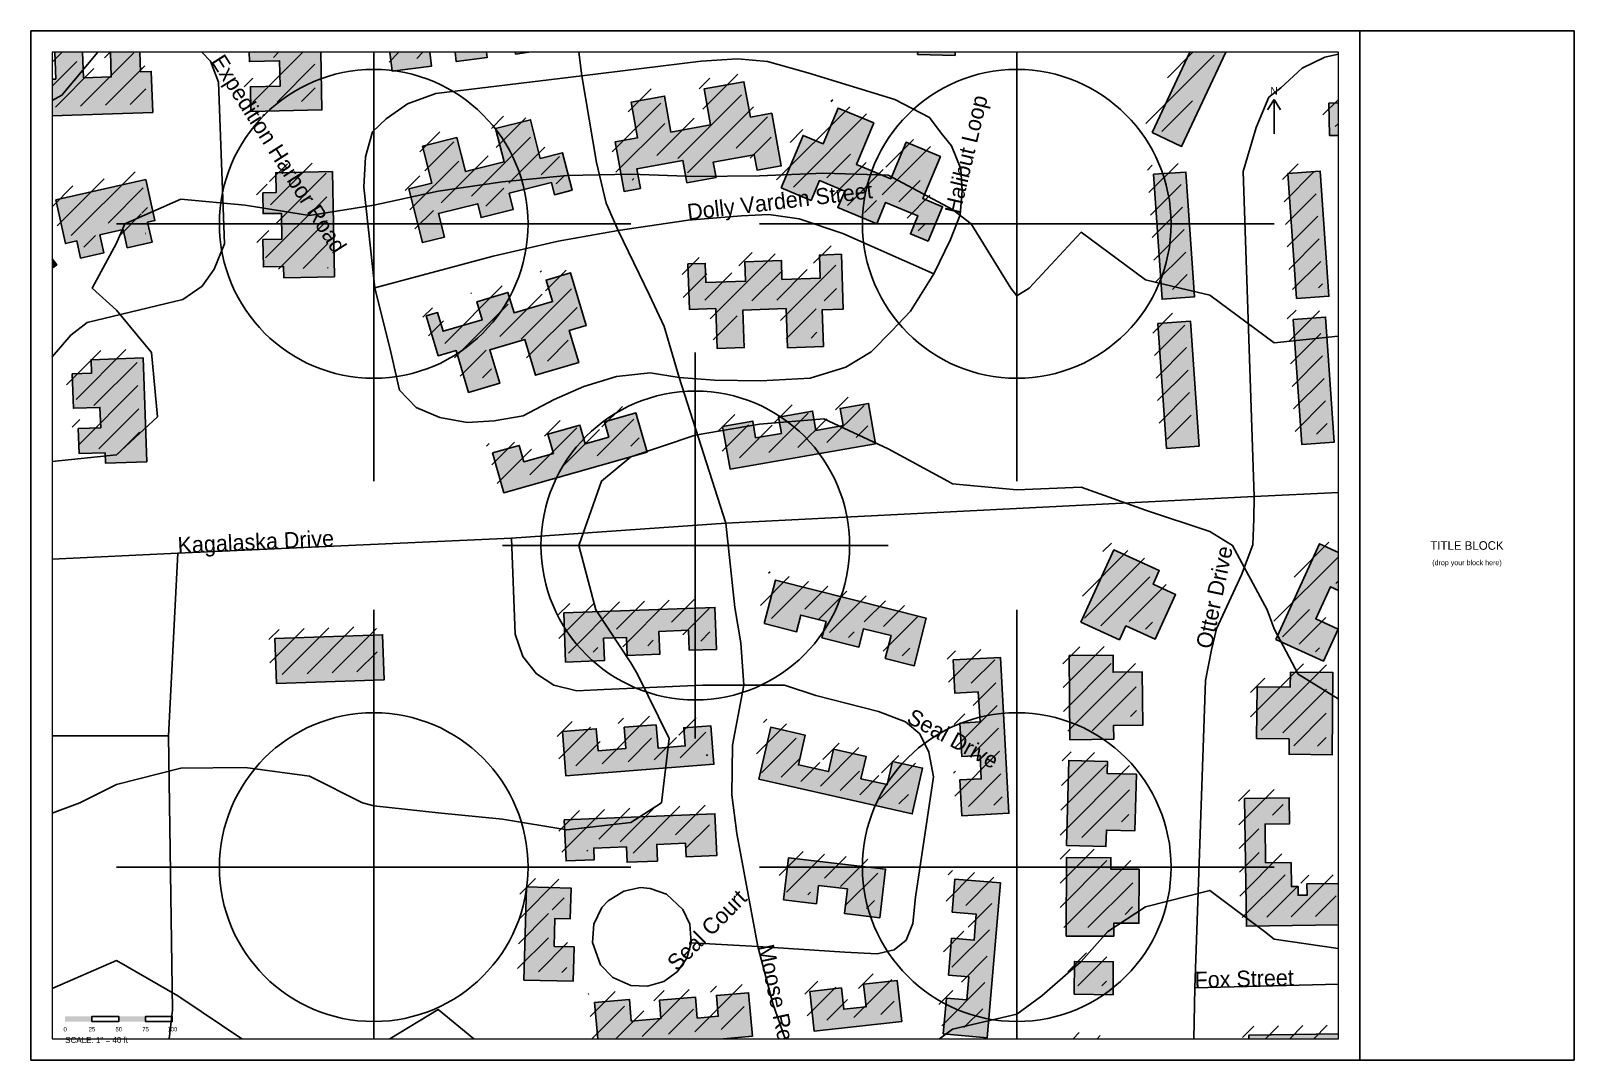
# Paper-space layout 'NEAR 40-scale' of a CAD drawing. Extents: x 0 to 36, y 0 to 24.
# The model-space entities are those that its viewports show. They can reach past a viewport. Long polylines and large blocks are cut down to what shows.
import ezdxf
from ezdxf.enums import TextEntityAlignment as Align

# ---------------------------------------------------------------- set-up
doc = ezdxf.new("R2010")
doc.units = 21
for name, color, linetype in [('BUILDINGS', 9, 'Continuous'), ('CENTER', 1, 'Continuous'), ('CL_LOCAL', 4, 'Continuous'), ('CL_MAJOR', 2, 'Continuous'), ('CONTOUR_INDEX', 150, 'Continuous'), ('CONTOUR_MAJOR', 92, 'Continuous'), ('PS_NORTH_ARROW', 7, 'Continuous'), ('PS_SCALE_BAR', 7, 'Continuous'), ('ROAD_LABELS', 3, 'Continuous'), ('SHEET_BORDER', 7, 'Continuous'), ('TITLE_BLOCK', 7, 'Continuous')]:
    doc.layers.add(name, color=color, linetype=linetype)

msp = doc.modelspace()

# ---------------------------------------------------------------- hatches: boundary and pattern name
at = {"layer": 'BUILDINGS_HATCH'}
for points in [[(3137485.9, 320166.9), (3137489.7, 320123.3), (3137518.6, 320125.8), (3137517, 320143.8), (3137536.7, 320145.5), (3137538.1, 320129.3), (3137578, 320132.8), (3137576.4, 320151.5), (3137598, 320153.4), (3137599.7, 320134), (3137622.5, 320135.9), (3137618.9, 320178.3)], [(3137280.6, 320142), (3137285.9, 320100.8), (3137322.6, 320105.6), (3137320.2, 320123.8), (3137343.3, 320126.8), (3137345.6, 320109.7), (3137374.3, 320113.5), (3137372, 320131), (3137398.7, 320134.5), (3137401, 320116.8), (3137426, 320120), (3137420.8, 320160.1)], [(3137660.7, 320126), (3137697.2, 320125), (3137697.8, 320145.6), (3137723.2, 320144.9), (3137722.6, 320122.8), (3137753.1, 320121.9), (3137753.8, 320144.3), (3137776.8, 320143.6), (3137776.1, 320116.4), (3137811, 320115.5), (3137812.4, 320164.6), (3137661.9, 320168.9)], [(3137994.8, 320043.5), (3138022.3, 320030.6), (3138072.2, 320136.3), (3138044.7, 320149.2)], [(3137152.2, 320128.9), (3137152.6, 320109.8), (3137180.7, 320110.4), (3137181.2, 320086.8), (3137153.5, 320086.2), (3137154, 320063.3), (3137220.2, 320064.7), (3137218.8, 320130.4)], [(3136958, 320093), (3136959.2, 320058.7), (3137062.3, 320062.3), (3137060.9, 320100.6), (3137050.9, 320100.2), (3137050.2, 320121), (3137022.8, 320120.1), (3137023.6, 320095.5), (3136997.7, 320094.6), (3136996.8, 320120), (3136971, 320119.2), (3136971.9, 320093.4)], [(3137493.8, 320034.9), (3137502.1, 319988.7), (3137517.4, 319991.5), (3137514.2, 320009.8), (3137557.1, 320017.5), (3137560.8, 319996.8), (3137588, 320001.7), (3137585.4, 320016), (3137623.7, 320022.9), (3137626.3, 320008.5), (3137648.8, 320012.5), (3137639.9, 320061.5), (3137620, 320057.9), (3137614, 320090.9), (3137576.8, 320084.2), (3137582.8, 320050.7), (3137545.9, 320044), (3137539.9, 320077.5), (3137508.8, 320071.9), (3137514.8, 320038.7)], [(3138159.8, 320071.1), (3138160.3, 320040.8), (3138277.4, 320042.6), (3138277, 320072.9)], [(3137301.3, 319991), (3137314, 319940.9), (3137334.5, 319946), (3137329, 319968), (3137365.6, 319977.2), (3137368.8, 319964.2), (3137398.8, 319971.8), (3137395, 319987), (3137434.4, 319996.9), (3137437.2, 319985.6), (3137453.7, 319989.8), (3137444.8, 320024.7), (3137423.9, 320019.4), (3137414.7, 320055.5), (3137382.3, 320047.3), (3137390.2, 320016.2), (3137354.2, 320007.1), (3137346.2, 320038.8), (3137314.2, 320030.7), (3137322.9, 319996.4)], [(3137648.7, 319992), (3137676.6, 319980.3), (3137684.4, 319998.7), (3137708, 319988.9), (3137701.6, 319973.7), (3137737.9, 319958.5), (3137746.2, 319978.4), (3137776.3, 319965.8), (3137769.4, 319949.2), (3137785.8, 319942.3), (3137799.3, 319974.4), (3137780.9, 319982.1), (3137797.3, 320021.1), (3137765.3, 320034.5), (3137751, 320000.4), (3137718.9, 320013.8), (3137735.1, 320052.5), (3137701.9, 320066.4), (3137687.9, 320033), (3137669.2, 320040.8)], [(3136971.8, 319980.9), (3136981, 319940), (3136991.6, 319942.4), (3136995.1, 319926.5), (3137016.8, 319931.4), (3137013, 319948.1), (3137034.8, 319953), (3137038.6, 319936.1), (3137061.7, 319941.3), (3137057.5, 319960), (3137064.4, 319961.5), (3137055.8, 319999.7)], [(3137165, 319987.2), (3137165.4, 319967.9), (3137182.4, 319968.2), (3137182.9, 319944.2), (3137165.2, 319943.8), (3137165.7, 319918.3), (3137184.5, 319918.7), (3137184.7, 319908.1), (3137231.9, 319909.1), (3137230, 320007.2), (3137177.1, 320006.1), (3137177.5, 319987.5)], [(3137996.1, 320004.7), (3138004.2, 319888.1), (3138034.4, 319890.2), (3138026.4, 320006.7)], [(3138121.5, 320005.4), (3138129.6, 319888.8), (3138159.9, 319890.9), (3138151.8, 320007.5)], [(3136891.1, 319946.6), (3136933.5, 319890.4), (3136946.1, 319899.8), (3136935.9, 319913.3), (3136950.2, 319923.9), (3136960.1, 319910.8), (3136972.8, 319920.3), (3136931.1, 319975.6), (3136920.6, 319967.7), (3136926.9, 319959.3), (3136909.3, 319946.1), (3136902.5, 319955.1)], [(3137561.7, 319921), (3137563.2, 319878.6), (3137587.7, 319879.4), (3137589, 319842.2), (3137614.3, 319843), (3137613.1, 319877.9), (3137653.3, 319879.3), (3137654.5, 319842.9), (3137688.1, 319844.1), (3137687, 319878.2), (3137706.6, 319878.9), (3137704.9, 319930), (3137684.4, 319929.3), (3137685.1, 319907.8), (3137649.5, 319906.6), (3137648.9, 319924.3), (3137614.9, 319923.1), (3137615.5, 319904.9), (3137578.5, 319903.6), (3137577.9, 319921.5)], [(3137317.6, 319872.6), (3137328.7, 319835.3), (3137345.5, 319840.2), (3137357.1, 319801.2), (3137386.1, 319809.7), (3137376.9, 319840.8), (3137409.7, 319850.5), (3137419.5, 319817.2), (3137459.8, 319829.1), (3137451, 319859), (3137466.9, 319863.7), (3137452.2, 319912.8), (3137429.4, 319906), (3137435.4, 319885.9), (3137399.5, 319875.3), (3137393.8, 319894.4), (3137364.9, 319885.8), (3137369.9, 319869), (3137333.3, 319858.2), (3137328.1, 319875.7)], [(3138000.3, 319865.6), (3138008.4, 319749), (3138038.7, 319751.1), (3138030.6, 319867.7)], [(3138126.4, 319869.3), (3138134.5, 319752.7), (3138164.8, 319754.8), (3138156.7, 319871.4)], [(3136987.3, 319818.6), (3136988.4, 319786.4), (3137013.1, 319787.2), (3137013.8, 319768.2), (3136992.9, 319767.5), (3136993.8, 319744.1), (3137017.9, 319744.9), (3137018.2, 319735.2), (3137056.7, 319736.5), (3137053.3, 319833.4), (3137004.9, 319831.7), (3137005.3, 319819.2)], [(3137379.3, 319744.7), (3137389.9, 319707.6), (3137523.6, 319745.5), (3137513.2, 319782), (3137483.9, 319773.7), (3137487.9, 319759.5), (3137465.9, 319753.3), (3137461, 319770.6), (3137431.1, 319762.1), (3137436.2, 319744.3), (3137408.7, 319736.5), (3137404.4, 319751.8)], [(3137594, 319769.5), (3137601, 319729.6), (3137736.9, 319753.3), (3137730.3, 319790.9), (3137703.7, 319786.3), (3137706.5, 319770.3), (3137681.2, 319765.8), (3137678, 319783.7), (3137646.2, 319778.1), (3137648.9, 319763), (3137624.9, 319758.9), (3137622.2, 319774.4)], [(3137928.4, 319586.8), (3137964.4, 319570.4), (3137970.4, 319583.4), (3137997.7, 319570.9), (3138016.8, 319612.6), (3137995.7, 319622.3), (3138001.5, 319635), (3137959.3, 319654.2)], [(3138110.3, 319570.7), (3138154.9, 319550.5), (3138168.6, 319580.5), (3138147.6, 319590.1), (3138161.2, 319619.9), (3138179, 319611.9), (3138192.4, 319641.2), (3138151, 319660)], [(3137633, 319585.5), (3137663.1, 319578), (3137667, 319593.5), (3137690.6, 319587.6), (3137686.8, 319572.3), (3137721.3, 319563.7), (3137725.6, 319580.8), (3137751.3, 319574.3), (3137745.8, 319552.9), (3137772.7, 319546.1), (3137784, 319590.7), (3137643.3, 319626.1)], [(3137446, 319595.7), (3137447.6, 319549.7), (3137483.8, 319551), (3137483, 319571.9), (3137504.4, 319572.6), (3137505, 319555.8), (3137535.5, 319556.9), (3137534.7, 319578.3), (3137562.4, 319579.3), (3137563, 319560.7), (3137588.4, 319561.5), (3137587, 319600.6)], [(3137176.4, 319571.6), (3137177.9, 319529.6), (3137278.4, 319533.1), (3137276.9, 319575.1)], [(3137809.2, 319551.6), (3137810.8, 319520.6), (3137832.7, 319521.8), (3137834.3, 319493.9), (3137815.5, 319492.8), (3137817.2, 319461.7), (3137834.3, 319462.6), (3137835.5, 319440.7), (3137815.4, 319439.7), (3137817.2, 319406.3), (3137861.2, 319408.6), (3137853.3, 319554)], [(3137917.5, 319555.7), (3137918.2, 319477.2), (3137959, 319477.6), (3137958.9, 319490.5), (3137986.2, 319490.8), (3137985.7, 319540.4), (3137958.5, 319540.1), (3137958.4, 319556.1)], [(3138092.8, 319526.5), (3138092.4, 319478.3), (3138122.7, 319478), (3138122.6, 319463.6), (3138163, 319463.2), (3138163.6, 319539.8), (3138123.9, 319540.1), (3138123.8, 319526.3)], [(3137444.6, 319485), (3137447.8, 319443.6), (3137586, 319454.4), (3137583.1, 319490.3), (3137557.9, 319488.4), (3137559.2, 319471.4), (3137533.9, 319469.4), (3137532.1, 319491.1), (3137502.3, 319488.8), (3137503.8, 319468.9), (3137477.9, 319466.9), (3137476.2, 319487.5)], [(3137628, 319440.3), (3137771, 319408), (3137780.7, 319450.7), (3137752.7, 319457), (3137747.7, 319435.4), (3137723.2, 319440.9), (3137728, 319461.7), (3137697.7, 319468.5), (3137693, 319447.5), (3137664.8, 319453.8), (3137671.1, 319481.6), (3137639, 319488.8)], [(3137914.9, 319378.7), (3137951.8, 319377.6), (3137952.2, 319393), (3137978.8, 319392.3), (3137980.2, 319445.1), (3137952.9, 319445.8), (3137953.2, 319457), (3137917.1, 319458)], [(3138081.2, 319422.3), (3138082.8, 319303.3), (3138172.9, 319304.5), (3138172.4, 319343.2), (3138139.3, 319342.7), (3138139.5, 319332.2), (3138131.1, 319332.1), (3138131, 319340.4), (3138124.8, 319340.3), (3138124.5, 319362.7), (3138100.8, 319362.4), (3138100.3, 319398.5), (3138123.2, 319398.8), (3138122.9, 319422.9)], [(3137446.4, 319402.4), (3137448, 319364.2), (3137474.3, 319365.3), (3137473.9, 319376.1), (3137504.3, 319377.3), (3137504.9, 319363), (3137533.3, 319364.1), (3137532.7, 319379.5), (3137559.5, 319380.6), (3137560, 319368), (3137588.6, 319369.1), (3137587, 319408.2)], [(3137651, 319327.8), (3137681.7, 319324.2), (3137683.7, 319341.2), (3137710.6, 319338.1), (3137707.9, 319315), (3137740.8, 319311.1), (3137746.2, 319356.6), (3137655.7, 319367.2)], [(3137914.9, 319367.3), (3137914.8, 319294), (3137959.1, 319293.9), (3137959.1, 319306.1), (3137982.6, 319306), (3137982.7, 319356.4), (3137956.5, 319356.5), (3137956.5, 319367.2)], [(3137408.7, 319253.1), (3137454.6, 319251.9), (3137455.5, 319284), (3137437, 319284.5), (3137437.7, 319310.5), (3137451.9, 319310.2), (3137452.7, 319338.9), (3137411.1, 319340)], [(3137800, 319202.8), (3137841.1, 319199.3), (3137853.5, 319343.7), (3137810.9, 319347.3), (3137808.3, 319316.3), (3137830.8, 319314.4), (3137828.7, 319290.2), (3137807.8, 319292), (3137804.9, 319257.7), (3137823.9, 319256), (3137822, 319234.6), (3137802.9, 319236.2)], [(3137922.1, 319239.8), (3137958.4, 319239.4), (3137958.6, 319270.1), (3137922.3, 319270.5)], [(3137675.4, 319242.5), (3137679.5, 319205.5), (3137761.3, 319214.5), (3137757.1, 319252.6), (3137725.6, 319249.1), (3137727.9, 319228), (3137707.1, 319225.8), (3137704.9, 319245.7)], [(3137474.6, 319232.2), (3137478.4, 319188.3), (3137621.9, 319200.7), (3137618.3, 319241.3), (3137588.3, 319238.8), (3137590, 319219.3), (3137570.4, 319217.6), (3137568.7, 319237.2), (3137535.1, 319234.3), (3137536.6, 319217.1), (3137508.9, 319214.8), (3137507.1, 319235)], [(3137913.5, 319195.8), (3137914.5, 319123.3), (3137952.1, 319123.8), (3137952, 319132.4), (3137984.8, 319132.9), (3137984.1, 319182.5), (3137952.5, 319182.1), (3137952.4, 319196.3)], [(3138085.1, 319201.8), (3138085.4, 319179.9), (3138103.4, 319180.2), (3138103.6, 319165.2), (3138127.4, 319165.5), (3138127.2, 319180.3), (3138144.9, 319180.6), (3138145, 319168.2), (3138169.4, 319168.5), (3138168.9, 319202.9)]]:
    msp.add_hatch(color=251, dxfattribs=at).paths.add_polyline_path(points)
at = {"layer": 'BUILDINGS_SHADOW'}
h = msp.add_hatch(dxfattribs=at)
h.set_pattern_fill('ANSI31', scale=5)
h.paths.add_polyline_path([(3137654.8, 320134.1), (3137691.3, 320133.1), (3137691.9, 320153.7), (3137717.3, 320153), (3137716.7, 320130.9), (3137747.2, 320130), (3137747.9, 320152.3), (3137770.9, 320151.7), (3137770.2, 320124.5), (3137805.1, 320123.5), (3137806.4, 320172.7), (3137656, 320176.9)])
h = msp.add_hatch(dxfattribs=at)
h.set_pattern_fill('ANSI31', scale=5)
h.paths.add_polyline_path([(3137274.7, 320150), (3137280, 320108.9), (3137316.7, 320113.6), (3137314.3, 320131.8), (3137337.4, 320134.8), (3137339.7, 320117.8), (3137368.4, 320121.5), (3137366.1, 320139.1), (3137392.8, 320142.5), (3137395.1, 320124.9), (3137420.1, 320128.1), (3137414.8, 320168.2)])
h = msp.add_hatch(dxfattribs=at)
h.set_pattern_fill('ANSI31', scale=5)
h.paths.add_polyline_path([(3137988.9, 320051.6), (3138016.3, 320038.7), (3138066.3, 320144.4), (3138038.8, 320157.3)])
h = msp.add_hatch(dxfattribs=at)
h.set_pattern_fill('ANSI31', scale=5)
h.paths.add_polyline_path([(3136952.1, 320101), (3136953.3, 320066.7), (3137056.4, 320070.3), (3137055, 320108.6), (3137045, 320108.3), (3137044.3, 320129.1), (3137016.9, 320128.1), (3137017.7, 320103.6), (3136991.8, 320102.7), (3136990.9, 320128.1), (3136965.1, 320127.2), (3136966, 320101.5)])
h = msp.add_hatch(dxfattribs=at)
h.set_pattern_fill('ANSI31', scale=5)
h.paths.add_polyline_path([(3137146.3, 320137), (3137146.7, 320117.9), (3137174.8, 320118.4), (3137175.3, 320094.8), (3137147.6, 320094.2), (3137148.1, 320071.4), (3137214.3, 320072.8), (3137212.9, 320138.4)])
h = msp.add_hatch(dxfattribs=at)
h.set_pattern_fill('ANSI31', scale=5)
h.paths.add_polyline_path([(3137487.9, 320042.9), (3137496.2, 319996.8), (3137511.5, 319999.5), (3137508.2, 320017.8), (3137551.2, 320025.5), (3137554.9, 320004.8), (3137582, 320009.7), (3137579.5, 320024), (3137617.8, 320031), (3137620.4, 320016.6), (3137642.9, 320020.6), (3137634, 320069.6), (3137614.1, 320066), (3137608.1, 320099), (3137570.8, 320092.2), (3137576.9, 320058.7), (3137540, 320052.1), (3137533.9, 320085.6), (3137502.8, 320080), (3137508.9, 320046.7)])
h = msp.add_hatch(dxfattribs=at)
h.set_pattern_fill('ANSI31', scale=5)
h.paths.add_polyline_path([(3137642.7, 320000.1), (3137670.7, 319988.3), (3137678.5, 320006.8), (3137702.1, 319996.9), (3137695.7, 319981.7), (3137732, 319966.6), (3137740.3, 319986.5), (3137770.4, 319973.9), (3137763.4, 319957.3), (3137779.9, 319950.4), (3137793.4, 319982.5), (3137775, 319990.2), (3137791.4, 320029.2), (3137759.4, 320042.5), (3137745.1, 320008.5), (3137712.9, 320021.9), (3137729.2, 320060.6), (3137696, 320074.5), (3137681.9, 320041), (3137663.2, 320048.9)])
h = msp.add_hatch(dxfattribs=at)
h.set_pattern_fill('ANSI31', scale=5)
h.paths.add_polyline_path([(3138153.9, 320079.2), (3138154.4, 320048.9), (3138271.5, 320050.7), (3138271, 320081)])
h = msp.add_hatch(dxfattribs=at)
h.set_pattern_fill('ANSI31', scale=5)
h.paths.add_polyline_path([(3137295.4, 319999), (3137308.1, 319948.9), (3137328.6, 319954.1), (3137323, 319976), (3137359.7, 319985.2), (3137362.9, 319972.3), (3137392.9, 319979.8), (3137389, 319995), (3137428.5, 320005), (3137431.3, 319993.7), (3137447.8, 319997.9), (3137438.9, 320032.7), (3137417.9, 320027.4), (3137408.8, 320063.6), (3137376.3, 320055.4), (3137384.2, 320024.2), (3137348.3, 320015.2), (3137340.3, 320046.8), (3137308.3, 320038.8), (3137317, 320004.5)])
h = msp.add_hatch(dxfattribs=at)
h.set_pattern_fill('ANSI31', scale=5)
h.paths.add_polyline_path([(3137159.1, 319995.3), (3137159.5, 319975.9), (3137176.5, 319976.2), (3137176.9, 319952.3), (3137159.3, 319951.9), (3137159.8, 319926.4), (3137178.6, 319926.8), (3137178.8, 319916.2), (3137226, 319917.1), (3137224.1, 320015.2), (3137171.2, 320014.2), (3137171.5, 319995.6)])
h = msp.add_hatch(dxfattribs=at)
h.set_pattern_fill('ANSI31', scale=5)
h.paths.add_polyline_path([(3137990.2, 320012.7), (3137998.3, 319896.2), (3138028.5, 319898.2), (3138020.5, 320014.8)])
h = msp.add_hatch(dxfattribs=at)
h.set_pattern_fill('ANSI31', scale=5)
h.paths.add_polyline_path([(3138115.6, 320013.4), (3138123.7, 319896.9), (3138154, 319899), (3138145.9, 320015.5)])
h = msp.add_hatch(dxfattribs=at)
h.set_pattern_fill('ANSI31', scale=5)
h.paths.add_polyline_path([(3136965.9, 319988.9), (3136975.1, 319948.1), (3136985.7, 319950.4), (3136989.2, 319934.6), (3137010.9, 319939.5), (3137007.1, 319956.2), (3137028.9, 319961), (3137032.7, 319944.2), (3137055.8, 319949.3), (3137051.6, 319968.1), (3137058.5, 319969.6), (3137049.9, 320007.8)])
h = msp.add_hatch(dxfattribs=at)
h.set_pattern_fill('ANSI31', scale=5)
h.paths.add_polyline_path([(3136885.2, 319954.7), (3136927.6, 319898.4), (3136940.2, 319907.9), (3136930, 319921.3), (3136944.3, 319932), (3136954.2, 319918.9), (3136966.9, 319928.4), (3136925.2, 319983.7), (3136914.6, 319975.8), (3136921, 319967.3), (3136903.4, 319954.1), (3136896.5, 319963.2)])
h = msp.add_hatch(dxfattribs=at)
h.set_pattern_fill('ANSI31', scale=5)
h.paths.add_polyline_path([(3137555.8, 319929.1), (3137557.3, 319886.7), (3137581.8, 319887.5), (3137583.1, 319850.2), (3137608.4, 319851.1), (3137607.2, 319886), (3137647.3, 319887.3), (3137648.6, 319851), (3137682.2, 319852.1), (3137681.1, 319886.3), (3137700.7, 319887), (3137699, 319938.1), (3137678.5, 319937.4), (3137679.2, 319915.9), (3137643.6, 319914.7), (3137643, 319932.3), (3137609, 319931.2), (3137609.6, 319912.9), (3137572.6, 319911.7), (3137572, 319929.6)])
h = msp.add_hatch(dxfattribs=at)
h.set_pattern_fill('ANSI31', scale=5)
h.paths.add_polyline_path([(3137311.7, 319880.7), (3137322.8, 319843.3), (3137339.6, 319848.3), (3137351.2, 319809.2), (3137380.2, 319817.8), (3137371, 319848.9), (3137403.7, 319858.6), (3137413.6, 319825.3), (3137453.9, 319837.2), (3137445, 319867), (3137460.9, 319871.7), (3137446.3, 319920.8), (3137423.5, 319914.1), (3137429.5, 319894), (3137393.5, 319883.4), (3137387.9, 319902.4), (3137359, 319893.9), (3137364, 319877), (3137327.4, 319866.2), (3137322.2, 319883.8)])
h = msp.add_hatch(dxfattribs=at)
h.set_pattern_fill('ANSI31', scale=5)
h.paths.add_polyline_path([(3137994.4, 319873.6), (3138002.5, 319757.1), (3138032.8, 319759.2), (3138024.7, 319875.7)])
h = msp.add_hatch(dxfattribs=at)
h.set_pattern_fill('ANSI31', scale=5)
h.paths.add_polyline_path([(3138120.5, 319877.4), (3138128.6, 319760.8), (3138158.9, 319762.9), (3138150.8, 319879.5)])
h = msp.add_hatch(dxfattribs=at)
h.set_pattern_fill('ANSI31', scale=5)
h.paths.add_polyline_path([(3136981.4, 319826.6), (3136982.5, 319794.4), (3137007.2, 319795.3), (3137007.9, 319776.3), (3136987, 319775.5), (3136987.8, 319752.2), (3137012, 319753), (3137012.3, 319743.2), (3137050.7, 319744.6), (3137047.4, 319841.4), (3136999, 319839.8), (3136999.4, 319827.2)])
h = msp.add_hatch(dxfattribs=at)
h.set_pattern_fill('ANSI31', scale=5)
h.paths.add_polyline_path([(3137588.1, 319777.6), (3137595.1, 319737.7), (3137731, 319761.3), (3137724.4, 319799), (3137697.8, 319794.3), (3137700.6, 319778.3), (3137675.2, 319773.9), (3137672.1, 319791.7), (3137640.3, 319786.2), (3137643, 319771.1), (3137619, 319766.9), (3137616.2, 319782.5)])
h = msp.add_hatch(dxfattribs=at)
h.set_pattern_fill('ANSI31', scale=5)
h.paths.add_polyline_path([(3137373.4, 319752.7), (3137384, 319715.6), (3137517.7, 319753.6), (3137507.3, 319790), (3137478, 319781.7), (3137482, 319767.5), (3137460, 319761.3), (3137455.1, 319778.6), (3137425.2, 319770.1), (3137430.3, 319752.3), (3137402.8, 319744.6), (3137398.4, 319759.8)])
h = msp.add_hatch(dxfattribs=at)
h.set_pattern_fill('ANSI31', scale=5)
h.paths.add_polyline_path([(3138104.4, 319578.8), (3138149, 319558.6), (3138162.7, 319588.6), (3138141.6, 319598.1), (3138155.3, 319628), (3138173.1, 319619.9), (3138186.5, 319649.3), (3138145.1, 319668.1)])
h = msp.add_hatch(dxfattribs=at)
h.set_pattern_fill('ANSI31', scale=5)
h.paths.add_polyline_path([(3137922.4, 319594.9), (3137958.5, 319578.4), (3137964.5, 319591.4), (3137991.7, 319579), (3138010.9, 319620.7), (3137989.7, 319630.4), (3137995.6, 319643), (3137953.4, 319662.3)])
h = msp.add_hatch(dxfattribs=at)
h.set_pattern_fill('ANSI31', scale=5)
h.paths.add_polyline_path([(3137627.1, 319593.6), (3137657.2, 319586), (3137661.1, 319601.6), (3137684.7, 319595.6), (3137680.8, 319580.4), (3137715.4, 319571.7), (3137719.7, 319588.9), (3137745.4, 319582.4), (3137739.9, 319560.9), (3137766.8, 319554.1), (3137778.1, 319598.8), (3137637.4, 319634.2)])
h = msp.add_hatch(dxfattribs=at)
h.set_pattern_fill('ANSI31', scale=5)
h.paths.add_polyline_path([(3137440.1, 319603.8), (3137441.7, 319557.8), (3137477.8, 319559), (3137477.1, 319579.9), (3137498.5, 319580.6), (3137499.1, 319563.9), (3137529.6, 319564.9), (3137528.8, 319586.4), (3137556.5, 319587.3), (3137557.1, 319568.7), (3137582.5, 319569.6), (3137581.1, 319608.6)])
h = msp.add_hatch(dxfattribs=at)
h.set_pattern_fill('ANSI31', scale=5)
h.paths.add_polyline_path([(3137170.5, 319579.7), (3137172, 319537.6), (3137272.4, 319541.1), (3137271, 319583.2)])
h = msp.add_hatch(dxfattribs=at)
h.set_pattern_fill('ANSI31', scale=5)
h.paths.add_polyline_path([(3137803.3, 319559.6), (3137804.9, 319528.7), (3137826.8, 319529.9), (3137828.3, 319501.9), (3137809.6, 319500.9), (3137811.3, 319469.8), (3137828.3, 319470.7), (3137829.5, 319448.8), (3137809.5, 319447.7), (3137811.3, 319414.3), (3137855.3, 319416.7), (3137847.4, 319562)])
h = msp.add_hatch(dxfattribs=at)
h.set_pattern_fill('ANSI31', scale=5)
h.paths.add_polyline_path([(3137911.5, 319563.8), (3137912.3, 319485.3), (3137953.1, 319485.7), (3137953, 319498.6), (3137980.3, 319498.8), (3137979.8, 319548.4), (3137952.6, 319548.2), (3137952.5, 319564.2)])
h = msp.add_hatch(dxfattribs=at)
h.set_pattern_fill('ANSI31', scale=5)
h.paths.add_polyline_path([(3138086.9, 319534.6), (3138086.5, 319486.3), (3138116.8, 319486.1), (3138116.7, 319471.6), (3138157.1, 319471.3), (3138157.7, 319547.9), (3138118, 319548.2), (3138117.9, 319534.4)])
h = msp.add_hatch(dxfattribs=at)
h.set_pattern_fill('ANSI31', scale=5)
h.paths.add_polyline_path([(3137438.7, 319493.1), (3137441.9, 319451.7), (3137580, 319462.4), (3137577.2, 319498.4), (3137552, 319496.4), (3137553.3, 319479.5), (3137527.9, 319477.5), (3137526.2, 319499.2), (3137496.4, 319496.9), (3137497.9, 319477), (3137471.9, 319475), (3137470.3, 319495.5)])
h = msp.add_hatch(dxfattribs=at)
h.set_pattern_fill('ANSI31', scale=5)
h.paths.add_polyline_path([(3137622.1, 319448.3), (3137765.1, 319416.1), (3137774.8, 319458.8), (3137746.7, 319465.1), (3137741.8, 319443.4), (3137717.3, 319448.9), (3137722, 319469.8), (3137691.8, 319476.6), (3137687, 319455.5), (3137658.9, 319461.9), (3137665.2, 319489.6), (3137633.1, 319496.8)])
h = msp.add_hatch(dxfattribs=at)
h.set_pattern_fill('ANSI31', scale=5)
h.paths.add_polyline_path([(3137909, 319386.7), (3137945.9, 319385.7), (3137946.3, 319401.1), (3137972.8, 319400.4), (3137974.3, 319453.1), (3137947, 319453.9), (3137947.3, 319465.1), (3137911.2, 319466)])
h = msp.add_hatch(dxfattribs=at)
h.set_pattern_fill('ANSI31', scale=5)
h.paths.add_polyline_path([(3138075.3, 319430.3), (3138076.9, 319311.3), (3138167, 319312.5), (3138166.4, 319351.2), (3138133.4, 319350.8), (3138133.6, 319340.3), (3138125.2, 319340.2), (3138125.1, 319348.4), (3138118.9, 319348.3), (3138118.6, 319370.8), (3138094.9, 319370.4), (3138094.4, 319406.6), (3138117.3, 319406.9), (3138117, 319430.9)])
h = msp.add_hatch(dxfattribs=at)
h.set_pattern_fill('ANSI31', scale=5)
h.paths.add_polyline_path([(3137440.5, 319410.5), (3137442.1, 319372.3), (3137468.4, 319373.4), (3137468, 319384.1), (3137498.4, 319385.4), (3137499, 319371), (3137527.4, 319372.2), (3137526.8, 319387.6), (3137553.6, 319388.7), (3137554.1, 319376), (3137582.7, 319377.2), (3137581.1, 319416.3)])
h = msp.add_hatch(dxfattribs=at)
h.set_pattern_fill('ANSI31', scale=5)
h.paths.add_polyline_path([(3137645.1, 319335.9), (3137675.7, 319332.3), (3137677.8, 319349.3), (3137704.7, 319346.1), (3137701.9, 319323), (3137734.9, 319319.1), (3137740.3, 319364.6), (3137649.8, 319375.3)])
h = msp.add_hatch(dxfattribs=at)
h.set_pattern_fill('ANSI31', scale=5)
h.paths.add_polyline_path([(3137909, 319375.3), (3137908.9, 319302.1), (3137953.2, 319302), (3137953.2, 319314.2), (3137976.7, 319314.1), (3137976.8, 319364.5), (3137950.6, 319364.5), (3137950.6, 319375.3)])
h = msp.add_hatch(dxfattribs=at)
h.set_pattern_fill('ANSI31', scale=5)
h.paths.add_polyline_path([(3137794.1, 319210.8), (3137835.2, 319207.3), (3137847.5, 319351.7), (3137805, 319355.4), (3137802.4, 319324.4), (3137824.8, 319322.4), (3137822.8, 319298.3), (3137801.9, 319300.1), (3137799, 319265.7), (3137818, 319264.1), (3137816.1, 319242.6), (3137797, 319244.2)])
h = msp.add_hatch(dxfattribs=at)
h.set_pattern_fill('ANSI31', scale=5)
h.paths.add_polyline_path([(3137402.8, 319261.2), (3137448.7, 319259.9), (3137449.6, 319292.1), (3137431.1, 319292.6), (3137431.8, 319318.6), (3137446, 319318.2), (3137446.8, 319346.9), (3137405.2, 319348.1)])
h = msp.add_hatch(dxfattribs=at)
h.set_pattern_fill('ANSI31', scale=5)
h.paths.add_polyline_path([(3137916.2, 319247.8), (3137952.4, 319247.5), (3137952.7, 319278.2), (3137916.4, 319278.5)])
h = msp.add_hatch(dxfattribs=at)
h.set_pattern_fill('ANSI31', scale=5)
h.paths.add_polyline_path([(3137468.7, 319240.3), (3137472.5, 319196.4), (3137616, 319208.8), (3137612.4, 319249.4), (3137582.4, 319246.8), (3137584.1, 319227.3), (3137564.5, 319225.6), (3137562.8, 319245.3), (3137529.2, 319242.4), (3137530.7, 319225.2), (3137503, 319222.8), (3137501.2, 319243.1)])
h = msp.add_hatch(dxfattribs=at)
h.set_pattern_fill('ANSI31', scale=5)
h.paths.add_polyline_path([(3137669.5, 319250.5), (3137673.6, 319213.6), (3137755.4, 319222.5), (3137751.2, 319260.6), (3137719.6, 319257.2), (3137722, 319236.1), (3137701.2, 319233.8), (3137699, 319253.8)])
h = msp.add_hatch(dxfattribs=at)
h.set_pattern_fill('ANSI31', scale=5)
h.paths.add_polyline_path([(3138079.2, 319209.8), (3138079.5, 319187.9), (3138097.4, 319188.2), (3138097.7, 319173.3), (3138121.4, 319173.6), (3138121.2, 319188.4), (3138139, 319188.6), (3138139.1, 319176.3), (3138163.5, 319176.6), (3138163, 319211)])
h = msp.add_hatch(dxfattribs=at)
h.set_pattern_fill('ANSI31', scale=5)
h.paths.add_polyline_path([(3137907.6, 319203.8), (3137908.6, 319131.4), (3137946.2, 319131.9), (3137946.1, 319140.5), (3137978.9, 319140.9), (3137978.2, 319190.6), (3137946.6, 319190.2), (3137946.4, 319204.3)])

# ---------------------------------------------------------------- linework, layer by layer
at = {"layer": 'BUILDINGS'}
for points in [[(3137485.9, 320166.9), (3137489.7, 320123.3), (3137518.6, 320125.8), (3137517, 320143.8), (3137536.7, 320145.5), (3137538.1, 320129.3), (3137578, 320132.8), (3137576.4, 320151.5), (3137598, 320153.4), (3137599.7, 320134), (3137622.5, 320135.9), (3137618.9, 320178.3), (3137485.9, 320166.9)], [(3137280.6, 320142), (3137285.9, 320100.8), (3137322.6, 320105.6), (3137320.2, 320123.8), (3137343.3, 320126.8), (3137345.6, 320109.7), (3137374.3, 320113.5), (3137372, 320131), (3137398.7, 320134.5), (3137401, 320116.8), (3137426, 320120), (3137420.8, 320160.1), (3137280.6, 320142)], [(3137660.7, 320126), (3137697.2, 320125), (3137697.8, 320145.6), (3137723.2, 320144.9), (3137722.6, 320122.8), (3137753.1, 320121.9), (3137753.8, 320144.3), (3137776.8, 320143.6), (3137776.1, 320116.4), (3137811, 320115.5), (3137812.4, 320164.6), (3137661.9, 320168.9), (3137660.7, 320126)], [(3137994.8, 320043.5), (3138022.3, 320030.6), (3138072.2, 320136.3), (3138044.7, 320149.2), (3137994.8, 320043.5)], [(3137152.2, 320128.9), (3137152.6, 320109.8), (3137180.7, 320110.4), (3137181.2, 320086.8), (3137153.5, 320086.2), (3137154, 320063.3), (3137220.2, 320064.7), (3137218.8, 320130.4), (3137152.2, 320128.9)], [(3136958, 320093), (3136959.2, 320058.7), (3137062.3, 320062.3), (3137060.9, 320100.6), (3137050.9, 320100.2), (3137050.2, 320121), (3137022.8, 320120.1), (3137023.6, 320095.5), (3136997.7, 320094.6), (3136996.8, 320120), (3136971, 320119.2), (3136971.9, 320093.4), (3136958, 320093)], [(3137493.8, 320034.9), (3137502.1, 319988.7), (3137517.4, 319991.5), (3137514.2, 320009.8), (3137557.1, 320017.5), (3137560.8, 319996.8), (3137588, 320001.7), (3137585.4, 320016), (3137623.7, 320022.9), (3137626.3, 320008.5), (3137648.8, 320012.5), (3137639.9, 320061.5), (3137620, 320057.9), (3137614, 320090.9), (3137576.8, 320084.2), (3137582.8, 320050.7), (3137545.9, 320044), (3137539.9, 320077.5), (3137508.8, 320071.9), (3137514.8, 320038.7), (3137493.8, 320034.9)], [(3138159.8, 320071.1), (3138160.3, 320040.8), (3138277.4, 320042.6), (3138277, 320072.9), (3138159.8, 320071.1)], [(3137301.3, 319991), (3137314, 319940.9), (3137334.5, 319946), (3137329, 319968), (3137365.6, 319977.2), (3137368.8, 319964.2), (3137398.8, 319971.8), (3137395, 319987), (3137434.4, 319996.9), (3137437.2, 319985.6), (3137453.7, 319989.8), (3137444.8, 320024.7), (3137423.9, 320019.4), (3137414.7, 320055.5), (3137382.3, 320047.3), (3137390.2, 320016.2), (3137354.2, 320007.1), (3137346.2, 320038.8), (3137314.2, 320030.7), (3137322.9, 319996.4), (3137301.3, 319991)], [(3137648.7, 319992), (3137676.6, 319980.3), (3137684.4, 319998.7), (3137708, 319988.9), (3137701.6, 319973.7), (3137737.9, 319958.5), (3137746.2, 319978.4), (3137776.3, 319965.8), (3137769.4, 319949.2), (3137785.8, 319942.3), (3137799.3, 319974.4), (3137780.9, 319982.1), (3137797.3, 320021.1), (3137765.3, 320034.5), (3137751, 320000.4), (3137718.9, 320013.8), (3137735.1, 320052.5), (3137701.9, 320066.4), (3137687.9, 320033), (3137669.2, 320040.8), (3137648.7, 319992)], [(3136971.8, 319980.9), (3136981, 319940), (3136991.6, 319942.4), (3136995.1, 319926.5), (3137016.8, 319931.4), (3137013, 319948.1), (3137034.8, 319953), (3137038.6, 319936.1), (3137061.7, 319941.3), (3137057.5, 319960), (3137064.4, 319961.5), (3137055.8, 319999.7), (3136971.8, 319980.9)], [(3137165, 319987.2), (3137165.4, 319967.9), (3137182.4, 319968.2), (3137182.9, 319944.2), (3137165.2, 319943.8), (3137165.7, 319918.3), (3137184.5, 319918.7), (3137184.7, 319908.1), (3137231.9, 319909.1), (3137230, 320007.2), (3137177.1, 320006.1), (3137177.5, 319987.5), (3137165, 319987.2)], [(3137996.1, 320004.7), (3138004.2, 319888.1), (3138034.4, 319890.2), (3138026.4, 320006.7), (3137996.1, 320004.7)], [(3138121.5, 320005.4), (3138129.6, 319888.8), (3138159.9, 319890.9), (3138151.8, 320007.5), (3138121.5, 320005.4)], [(3136891.1, 319946.6), (3136933.5, 319890.4), (3136946.1, 319899.8), (3136935.9, 319913.3), (3136950.2, 319923.9), (3136960.1, 319910.8), (3136972.8, 319920.3), (3136931.1, 319975.6), (3136920.6, 319967.7), (3136926.9, 319959.3), (3136909.3, 319946.1), (3136902.5, 319955.1), (3136891.1, 319946.6)], [(3137561.7, 319921), (3137563.2, 319878.6), (3137587.7, 319879.4), (3137589, 319842.2), (3137614.3, 319843), (3137613.1, 319877.9), (3137653.3, 319879.3), (3137654.5, 319842.9), (3137688.1, 319844.1), (3137687, 319878.2), (3137706.6, 319878.9), (3137704.9, 319930), (3137684.4, 319929.3), (3137685.1, 319907.8), (3137649.5, 319906.6), (3137648.9, 319924.3), (3137614.9, 319923.1), (3137615.5, 319904.9), (3137578.5, 319903.6), (3137577.9, 319921.5), (3137561.7, 319921)], [(3137317.6, 319872.6), (3137328.7, 319835.3), (3137345.5, 319840.2), (3137357.1, 319801.2), (3137386.1, 319809.7), (3137376.9, 319840.8), (3137409.7, 319850.5), (3137419.5, 319817.2), (3137459.8, 319829.1), (3137451, 319859), (3137466.9, 319863.7), (3137452.2, 319912.8), (3137429.4, 319906), (3137435.4, 319885.9), (3137399.5, 319875.3), (3137393.8, 319894.4), (3137364.9, 319885.8), (3137369.9, 319869), (3137333.3, 319858.2), (3137328.1, 319875.7), (3137317.6, 319872.6)], [(3138000.3, 319865.6), (3138008.4, 319749), (3138038.7, 319751.1), (3138030.6, 319867.7), (3138000.3, 319865.6)], [(3138126.4, 319869.3), (3138134.5, 319752.7), (3138164.8, 319754.8), (3138156.7, 319871.4), (3138126.4, 319869.3)], [(3136987.3, 319818.6), (3136988.4, 319786.4), (3137013.1, 319787.2), (3137013.8, 319768.2), (3136992.9, 319767.5), (3136993.8, 319744.1), (3137017.9, 319744.9), (3137018.2, 319735.2), (3137056.7, 319736.5), (3137053.3, 319833.4), (3137004.9, 319831.7), (3137005.3, 319819.2), (3136987.3, 319818.6)], [(3137379.3, 319744.7), (3137389.9, 319707.6), (3137523.6, 319745.5), (3137513.2, 319782), (3137483.9, 319773.7), (3137487.9, 319759.5), (3137465.9, 319753.3), (3137461, 319770.6), (3137431.1, 319762.1), (3137436.2, 319744.3), (3137408.7, 319736.5), (3137404.4, 319751.8), (3137379.3, 319744.7)], [(3137594, 319769.5), (3137601, 319729.6), (3137736.9, 319753.3), (3137730.3, 319790.9), (3137703.7, 319786.3), (3137706.5, 319770.3), (3137681.2, 319765.8), (3137678, 319783.7), (3137646.2, 319778.1), (3137648.9, 319763), (3137624.9, 319758.9), (3137622.2, 319774.4), (3137594, 319769.5)], [(3137928.4, 319586.8), (3137964.4, 319570.4), (3137970.4, 319583.4), (3137997.7, 319570.9), (3138016.8, 319612.6), (3137995.7, 319622.3), (3138001.5, 319635), (3137959.3, 319654.2), (3137928.4, 319586.8)], [(3138110.3, 319570.7), (3138154.9, 319550.5), (3138168.6, 319580.5), (3138147.6, 319590.1), (3138161.2, 319619.9), (3138179, 319611.9), (3138192.4, 319641.2), (3138151, 319660), (3138110.3, 319570.7)], [(3137633, 319585.5), (3137663.1, 319578), (3137667, 319593.5), (3137690.6, 319587.6), (3137686.8, 319572.3), (3137721.3, 319563.7), (3137725.6, 319580.8), (3137751.3, 319574.3), (3137745.8, 319552.9), (3137772.7, 319546.1), (3137784, 319590.7), (3137643.3, 319626.1), (3137633, 319585.5)], [(3137446, 319595.7), (3137447.6, 319549.7), (3137483.8, 319551), (3137483, 319571.9), (3137504.4, 319572.6), (3137505, 319555.8), (3137535.5, 319556.9), (3137534.7, 319578.3), (3137562.4, 319579.3), (3137563, 319560.7), (3137588.4, 319561.5), (3137587, 319600.6), (3137446, 319595.7)], [(3137176.4, 319571.6), (3137177.9, 319529.6), (3137278.4, 319533.1), (3137276.9, 319575.1), (3137176.4, 319571.6)], [(3137809.2, 319551.6), (3137810.8, 319520.6), (3137832.7, 319521.8), (3137834.3, 319493.9), (3137815.5, 319492.8), (3137817.2, 319461.7), (3137834.3, 319462.6), (3137835.5, 319440.7), (3137815.4, 319439.7), (3137817.2, 319406.3), (3137861.2, 319408.6), (3137853.3, 319554), (3137809.2, 319551.6)], [(3137917.5, 319555.7), (3137918.2, 319477.2), (3137959, 319477.6), (3137958.9, 319490.5), (3137986.2, 319490.8), (3137985.7, 319540.4), (3137958.5, 319540.1), (3137958.4, 319556.1), (3137917.5, 319555.7)], [(3138092.8, 319526.5), (3138092.4, 319478.3), (3138122.7, 319478), (3138122.6, 319463.6), (3138163, 319463.2), (3138163.6, 319539.8), (3138123.9, 319540.1), (3138123.8, 319526.3), (3138092.8, 319526.5)], [(3137444.6, 319485), (3137447.8, 319443.6), (3137586, 319454.4), (3137583.1, 319490.3), (3137557.9, 319488.4), (3137559.2, 319471.4), (3137533.9, 319469.4), (3137532.1, 319491.1), (3137502.3, 319488.8), (3137503.8, 319468.9), (3137477.9, 319466.9), (3137476.2, 319487.5), (3137444.6, 319485)], [(3137628, 319440.3), (3137771, 319408), (3137780.7, 319450.7), (3137752.7, 319457), (3137747.7, 319435.4), (3137723.2, 319440.9), (3137728, 319461.7), (3137697.7, 319468.5), (3137693, 319447.5), (3137664.8, 319453.8), (3137671.1, 319481.6), (3137639, 319488.8), (3137628, 319440.3)], [(3137914.9, 319378.7), (3137951.8, 319377.6), (3137952.2, 319393), (3137978.8, 319392.3), (3137980.2, 319445.1), (3137952.9, 319445.8), (3137953.2, 319457), (3137917.1, 319458), (3137914.9, 319378.7)], [(3138081.2, 319422.3), (3138082.8, 319303.3), (3138172.9, 319304.5), (3138172.4, 319343.2), (3138139.3, 319342.7), (3138139.5, 319332.2), (3138131.1, 319332.1), (3138131, 319340.4), (3138124.8, 319340.3), (3138124.5, 319362.7), (3138100.8, 319362.4), (3138100.3, 319398.5), (3138123.2, 319398.8), (3138122.9, 319422.9), (3138081.2, 319422.3)], [(3137446.4, 319402.4), (3137448, 319364.2), (3137474.3, 319365.3), (3137473.9, 319376.1), (3137504.3, 319377.3), (3137504.9, 319363), (3137533.3, 319364.1), (3137532.7, 319379.5), (3137559.5, 319380.6), (3137560, 319368), (3137588.6, 319369.1), (3137587, 319408.2), (3137446.4, 319402.4)], [(3137651, 319327.8), (3137681.7, 319324.2), (3137683.7, 319341.2), (3137710.6, 319338.1), (3137707.9, 319315), (3137740.8, 319311.1), (3137746.2, 319356.6), (3137655.7, 319367.2), (3137651, 319327.8)], [(3137914.9, 319367.3), (3137914.8, 319294), (3137959.1, 319293.9), (3137959.1, 319306.1), (3137982.6, 319306), (3137982.7, 319356.4), (3137956.5, 319356.5), (3137956.5, 319367.2), (3137914.9, 319367.3)], [(3137408.7, 319253.1), (3137454.6, 319251.9), (3137455.5, 319284), (3137437, 319284.5), (3137437.7, 319310.5), (3137451.9, 319310.2), (3137452.7, 319338.9), (3137411.1, 319340), (3137408.7, 319253.1)], [(3137800, 319202.8), (3137841.1, 319199.3), (3137853.5, 319343.7), (3137810.9, 319347.3), (3137808.3, 319316.3), (3137830.8, 319314.4), (3137828.7, 319290.2), (3137807.8, 319292), (3137804.9, 319257.7), (3137823.9, 319256), (3137822, 319234.6), (3137802.9, 319236.2), (3137800, 319202.8)], [(3137922.1, 319239.8), (3137958.4, 319239.4), (3137958.6, 319270.1), (3137922.3, 319270.5), (3137922.1, 319239.8)], [(3137675.4, 319242.5), (3137679.5, 319205.5), (3137761.3, 319214.5), (3137757.1, 319252.6), (3137725.6, 319249.1), (3137727.9, 319228), (3137707.1, 319225.8), (3137704.9, 319245.7), (3137675.4, 319242.5)], [(3137474.6, 319232.2), (3137478.4, 319188.3), (3137621.9, 319200.7), (3137618.3, 319241.3), (3137588.3, 319238.8), (3137590, 319219.3), (3137570.4, 319217.6), (3137568.7, 319237.2), (3137535.1, 319234.3), (3137536.6, 319217.1), (3137508.9, 319214.8), (3137507.1, 319235), (3137474.6, 319232.2)], [(3137913.5, 319195.8), (3137914.5, 319123.3), (3137952.1, 319123.8), (3137952, 319132.4), (3137984.8, 319132.9), (3137984.1, 319182.5), (3137952.5, 319182.1), (3137952.4, 319196.3), (3137913.5, 319195.8)], [(3138085.1, 319201.8), (3138085.4, 319179.9), (3138103.4, 319180.2), (3138103.6, 319165.2), (3138127.4, 319165.5), (3138127.2, 319180.3), (3138144.9, 319180.6), (3138145, 319168.2), (3138169.4, 319168.5), (3138168.9, 319202.9), (3138085.1, 319201.8)]]:
    msp.add_lwpolyline(points, close=True, dxfattribs=at)
at = {"layer": 'CENTER'}
for p, q in [((3137568.6, 319478.4), (3137568.6, 319838.4)), ((3137388.6, 319658.4), (3137748.6, 319658.4))]:
    msp.add_line(p, q, dxfattribs=at)
msp.add_circle((3137568.6, 319658.4), 144, dxfattribs=at)
at = {"layer": 'CL_LOCAL'}
for points in [[(3137597.2, 319679.3), (3137553.5, 319815.1), (3137539.6, 319862.7), (3137525.8, 319892), (3137496.7, 319952.3), (3137485.6, 319977.7), (3137476.5, 320015.6), (3137462.9, 320096.6), (3137448.8, 320200.9)], [(3136617.8, 319628.7), (3136713.5, 320050.9), (3136730.9, 320089.1), (3136747.5, 320106.8), (3136775.3, 320129.5), (3136801, 320139.6), (3136837.8, 320144.3), (3137037.9, 320149.2), (3137076.1, 320141.1), (3137100.6, 320126.6), (3137116.2, 320110), (3137123.6, 320090.6), (3137129.3, 319939.7), (3137119.6, 319916.2), (3137108.6, 319900.3), (3137090.3, 319887.7), (3137001.1, 319866.4), (3136985.8, 319854.6), (3136964.7, 319829.8), (3136957.8, 319797.2), (3136966.2, 319645.5)], [(3137462.9, 320096.6), (3137574.1, 320110.1), (3137608.1, 320112.4), (3137636, 320109.8), (3137673.5, 320099.4), (3137754.9, 320074.3), (3137787.1, 320057.5), (3137797.9, 320043), (3137807.7, 320031.2), (3137816.3, 320009.6), (3137817.7, 319989.6), (3137815.7, 319966.7), (3137806.8, 319943.8), (3137791.2, 319911.8), (3137769.5, 319877), (3137751.6, 319858.3), (3137732.8, 319839), (3137709.2, 319824.6), (3137675.7, 319814.5), (3137629.8, 319812.1), (3137586.5, 319812.5), (3137553.5, 319815.1)], [(3138090, 319704.1), (3138079.7, 320007.1), (3138091.9, 320048.4), (3138103.9, 320076.5), (3138115, 320085.2), (3138135, 320103.7), (3138156, 320113.8), (3138177.7, 320118.6)], [(3137553.5, 319815.1), (3137526.6, 319819.4), (3137495.1, 319815.9), (3137464.7, 319806.7), (3137436.9, 319794.5), (3137408, 319779.4), (3137380.9, 319774.7), (3137355.9, 319773.1), (3137330.4, 319777.8), (3137308.3, 319787.1), (3137292.5, 319803.3), (3137284.6, 319838.7), (3137269.6, 319898.7), (3137259.2, 319992.6), (3137260.9, 320020.9), (3137267.3, 320044.1), (3137280.2, 320056.2), (3137300.2, 320070.4), (3137326.4, 320079.9), (3137462.9, 320096.6)], [(3137791.2, 319911.8), (3137706.4, 319949.3), (3137665.4, 319963), (3137637.3, 319967), (3137611.7, 319966), (3137562, 319961.8), (3137496.7, 319952.3), (3137440.6, 319942.2), (3137380, 319928.3), (3137269.6, 319898.7)], [(3138120.4, 318892.1), (3138035.7, 318989.7), (3138030.8, 319020.9), (3138034.7, 319245.7), (3138044.8, 319532.4), (3138050.3, 319561.2), (3138055, 319580.8), (3138078.4, 319631), (3138088.7, 319658.9), (3138089.9, 319683.2), (3138090, 319704.1)], [(3137940.6, 318762.6), (3137918.5, 318775.2), (3137897.9, 318797.8), (3137708.7, 319058), (3137679.8, 319136), (3137658.8, 319180.2), (3137641.1, 319231.3), (3137627, 319284.5), (3137607.3, 319389.7), (3137602.8, 319425.9), (3137603.4, 319472), (3137613.9, 319528.2), (3137611.2, 319567.7), (3137605.5, 319600.5), (3137597.2, 319679.3)], [(3137397, 319665.3), (3137400.6, 319575.7), (3137407.7, 319554.8), (3137420.4, 319538.8), (3137436.5, 319528.1), (3137458.2, 319522.9), (3137483.4, 319524.1), (3137575.7, 319528.1), (3137613.9, 319528.2), (3137651.9, 319528), (3137681.1, 319518.6), (3137739.5, 319503.6), (3137764.8, 319493.8), (3137778, 319482.6), (3137786.4, 319465.5), (3137791, 319442.6), (3137774.1, 319330.3), (3137771.6, 319305.8), (3137765.5, 319290.4), (3137754.2, 319281.1), (3137738.3, 319277.6), (3137708.1, 319279.1), (3137627, 319284.5), (3137564.7, 319287.9)], [(3137085.9, 319651.1), (3137077.1, 319480.7), (3137080.9, 319225), (3137069.8, 319128.9), (3137072.9, 318705.9), (3137066, 318672.9), (3137031, 318628.5), (3136983.6, 318604.4), (3136928.1, 318585), (3136858.7, 318582), (3136189, 318586.6)], [(3136799.8, 319641), (3136793.8, 319559.9), (3136793.7, 319530.9), (3136798.2, 319507.9), (3136807.8, 319494.5), (3136821, 319487.1), (3136835.5, 319480.9), (3137077.1, 319480.7)], [(3137487.3, 319327), (3137481.5, 319320.6), (3137474, 319305.3), (3137472.7, 319288.2), (3137480.3, 319267.4), (3137491.7, 319255.6), (3137508.4, 319248.1), (3137524, 319247.3), (3137539.3, 319251.8), (3137551.6, 319260.6), (3137560.6, 319273.4), (3137564.7, 319287.9), (3137563.4, 319305.1), (3137557, 319319), (3137541.8, 319333.2), (3137526.5, 319338.6), (3137517.6, 319339.3), (3137501.8, 319336.1), (3137487.3, 319327)], [(3138331.1, 319253.3), (3138034.7, 319245.7)]]:
    msp.add_lwpolyline(points, dxfattribs=at)
at = {"layer": 'CL_MAJOR'}
msp.add_lwpolyline([(3136445.3, 319650.8), (3136492.5, 319640.1), (3136548.8, 319632.3), (3136617.8, 319628.7), (3136799.8, 319641), (3136966.2, 319645.5), (3137085.9, 319651.1), (3137397, 319665.3), (3137597.2, 319679.3), (3138090, 319704.1), (3138320.8, 319714.9), (3138545.9, 319725.2)], dxfattribs=at)
at = {"layer": 'CONTOUR_INDEX'}
for points, elevation in [([(3138228.6, 319863.2), (3138168.6, 319853.6), (3138108.6, 319847.5), (3138048.6, 319891.8), (3138021.1, 319898.4), (3137988.6, 319906.1), (3137928.6, 319950.6), (3137880.3, 319898.4), (3137868.6, 319891.4), (3137863.1, 319898.4), (3137825.9, 319958.4), (3137808.6, 319971.8), (3137748.6, 320003.9), (3137688.6, 320005.8), (3137628.6, 320003.3), (3137568.6, 320002.6), (3137508.6, 320004.6), (3137448.6, 320003.5), (3137388.6, 319997.5), (3137328.6, 319988.8), (3137268.6, 319975.9), (3137208.6, 319966.3), (3137148.6, 319975.7), (3137088.6, 319981.5), (3137036.2, 319958.4), (3137028.6, 319940.5), (3137005.7, 319898.4), (3137028.6, 319877.9), (3137061.3, 319838.4), (3137066.8, 319778.4), (3137028.6, 319742.8), (3136968.6, 319736.6), (3136933.6, 319718.4)], 30), ([(3137768.6, 319178.4), (3137808.6, 319207.2), (3137868.6, 319221.1), (3137891.9, 319238.4), (3137928.6, 319270.5), (3137953.4, 319298.4), (3137988.6, 319321.5), (3138048.6, 319336.7), (3138099.7, 319298.4), (3138108.6, 319291.3), (3138168.6, 319282.6), (3138228.6, 319264.7)], 20), ([(3136959.3, 319238.4), (3136968.6, 319245.1), (3137028.6, 319271.2), (3137085.7, 319238.4), (3137088.6, 319236.6), (3137148.6, 319196.4), (3137208.6, 319183.8)], 20), ([(3137268.6, 319189.2), (3137328.6, 319225.7), (3137386.4, 319178.4)], 20)]:
    msp.add_lwpolyline(points, dxfattribs=dict(at, elevation=elevation))
at = {"layer": 'CONTOUR_MAJOR'}
for points, elevation in [([(3137027.9, 320138.4), (3136977.6, 320078.4), (3136968.6, 320073.3), (3136908.6, 320078.4)], 35), ([(3138228.6, 319497.7), (3138168.6, 319515.5), (3138131.1, 319538.4), (3138108.6, 319580.7), (3138102.3, 319598.4), (3138070, 319658.4), (3138048.6, 319671.3), (3137988.6, 319691.4), (3137928.6, 319712.8), (3137868.6, 319710.3), (3137808.6, 319715.8), (3137804.2, 319718.4), (3137748.6, 319748.7), (3137688.6, 319776.6), (3137628.6, 319771.6), (3137568.6, 319761.4), (3137508.6, 319741.2), (3137481.2, 319718.4), (3137460.1, 319658.4), (3137475.9, 319598.4), (3137508.6, 319549), (3137514.8, 319538.4), (3137544.3, 319478.4), (3137537.1, 319418.4), (3137508.6, 319400), (3137448.6, 319393.1), (3137388.6, 319403.2), (3137328.6, 319408.9), (3137268.6, 319415.7), (3137258.2, 319418.4), (3137208.6, 319443.2), (3137148.6, 319451.4), (3137088.6, 319450.7), (3137028.6, 319435.4), (3136994.2, 319418.4), (3136968.6, 319408.8), (3136908.6, 319393.8)], 25)]:
    msp.add_lwpolyline(points, dxfattribs=dict(at, elevation=elevation))
at = {"layer": 'IMG_ALIGN_NEAR'}
for p, q in [((3137268.6, 319718.4), (3137268.6, 320198.4)), ((3137868.6, 319718.4), (3137868.6, 320198.4)), ((3137028.6, 319958.4), (3137508.6, 319958.4)), ((3137628.6, 319958.4), (3138108.6, 319958.4)), ((3137268.6, 319118.4), (3137268.6, 319598.4)), ((3137868.6, 319118.4), (3137868.6, 319598.4)), ((3137028.6, 319358.4), (3137508.6, 319358.4)), ((3137628.6, 319358.4), (3138108.6, 319358.4))]:
    msp.add_line(p, q, dxfattribs=at)
for centre in [(3137268.6, 319958.4), (3137868.6, 319958.4), (3137268.6, 319358.4), (3137868.6, 319358.4)]:
    msp.add_circle(centre, 144, dxfattribs=at)

# ---------------------------------------------------------------- texts
at = {"layer": 'ROAD_LABELS'}
for s, rotation, p in [('Expedition Harbor Road', -57.4904, (3137116.2, 320110)), ('Halibut Loop', 76.7059, (3137815.7, 319966.7)), ('Dolly Varden Street', 6.8133, (3137562, 319961.8)), ('Kagalaska Drive', 2.6328, (3137085.9, 319651.1)), ('Otter Drive', 78.1118, (3138050.3, 319561.2)), ('Seal Drive', -28.5558, (3137764.8, 319493.8)), ('Seal Court', 45.5233, (3137551.6, 319260.6)), ('Moose Road', 282.0483, (3137627, 319284.5)), ('Fox Street', 1.4582, (3138034.7, 319245.7))]:
    msp.add_text(s, height=15, rotation=rotation, dxfattribs=at).set_placement(p)

psp = doc.layouts.new('NEAR 40-scale')

# ---------------------------------------------------------------- linework, layer by layer
at = {"layer": 'PS_NORTH_ARROW'}
for p, q in [((29, 22.4), (28.85, 22.16)), ((29, 21.6), (29, 22.4)), ((29, 22.4), (29.15, 22.16))]:
    psp.add_line(p, q, dxfattribs=at)
at = {"layer": 'PS_SCALE_BAR'}
for points in [[(1.425, 0.9), (2.05, 0.9), (2.05, 1.02), (1.425, 1.02), (1.425, 0.9)], [(2.675, 0.9), (3.3, 0.9), (3.3, 1.02), (2.675, 1.02), (2.675, 0.9)]]:
    psp.add_lwpolyline(points, close=True, dxfattribs=at)
for points in [[(0.8, 0.9), (1.425, 0.9), (0.8, 1.02), (1.425, 1.02)], [(2.05, 0.9), (2.675, 0.9), (2.05, 1.02), (2.675, 1.02)]]:
    psp.add_solid(points, dxfattribs=at)
at = {"layer": 'SHEET_BORDER'}
psp.add_lwpolyline([(0, 0), (36, 0), (36, 24), (0, 24), (0, 0)], close=True, dxfattribs=at)
at = {"layer": 'TITLE_BLOCK'}
psp.add_lwpolyline([(31, 0), (36, 0), (36, 24), (31, 24), (31, 0)], close=True, dxfattribs=at)

# ---------------------------------------------------------------- texts
at = {"layer": 'PS_NORTH_ARROW'}
psp.add_text('N', height=0.18, dxfattribs=at).set_placement((29, 22.6), align=Align.MIDDLE_CENTER)
at = {"layer": 'PS_SCALE_BAR'}
for s, p in [('0', (0.8, 0.72)), ('25', (1.425, 0.72)), ('50', (2.05, 0.72)), ('75', (2.675, 0.72)), ('100', (3.3, 0.72))]:
    psp.add_text(s, height=0.1, dxfattribs=at).set_placement(p, align=Align.MIDDLE_CENTER)
psp.add_text('SCALE: 1" = 40 ft', height=0.14, dxfattribs=at).set_placement((0.8, 0.4))
at = {"layer": 'TITLE_BLOCK'}
for s, height, p in [('TITLE BLOCK', 0.2, (33.5, 12)), ('(drop your block here)', 0.12, (33.5, 11.6))]:
    psp.add_text(s, height=height, dxfattribs=at).set_placement(p, align=Align.MIDDLE_CENTER)

# ---------------------------------------------------------------- viewports
at = {"layer": 'VIEWPORTS'}
psp.add_viewport(center=(15.5, 12), size=(30, 23), view_center_point=(3137568.647, 319658.383), view_height=920, dxfattribs=at)

doc.saveas('drawing.dxf')
